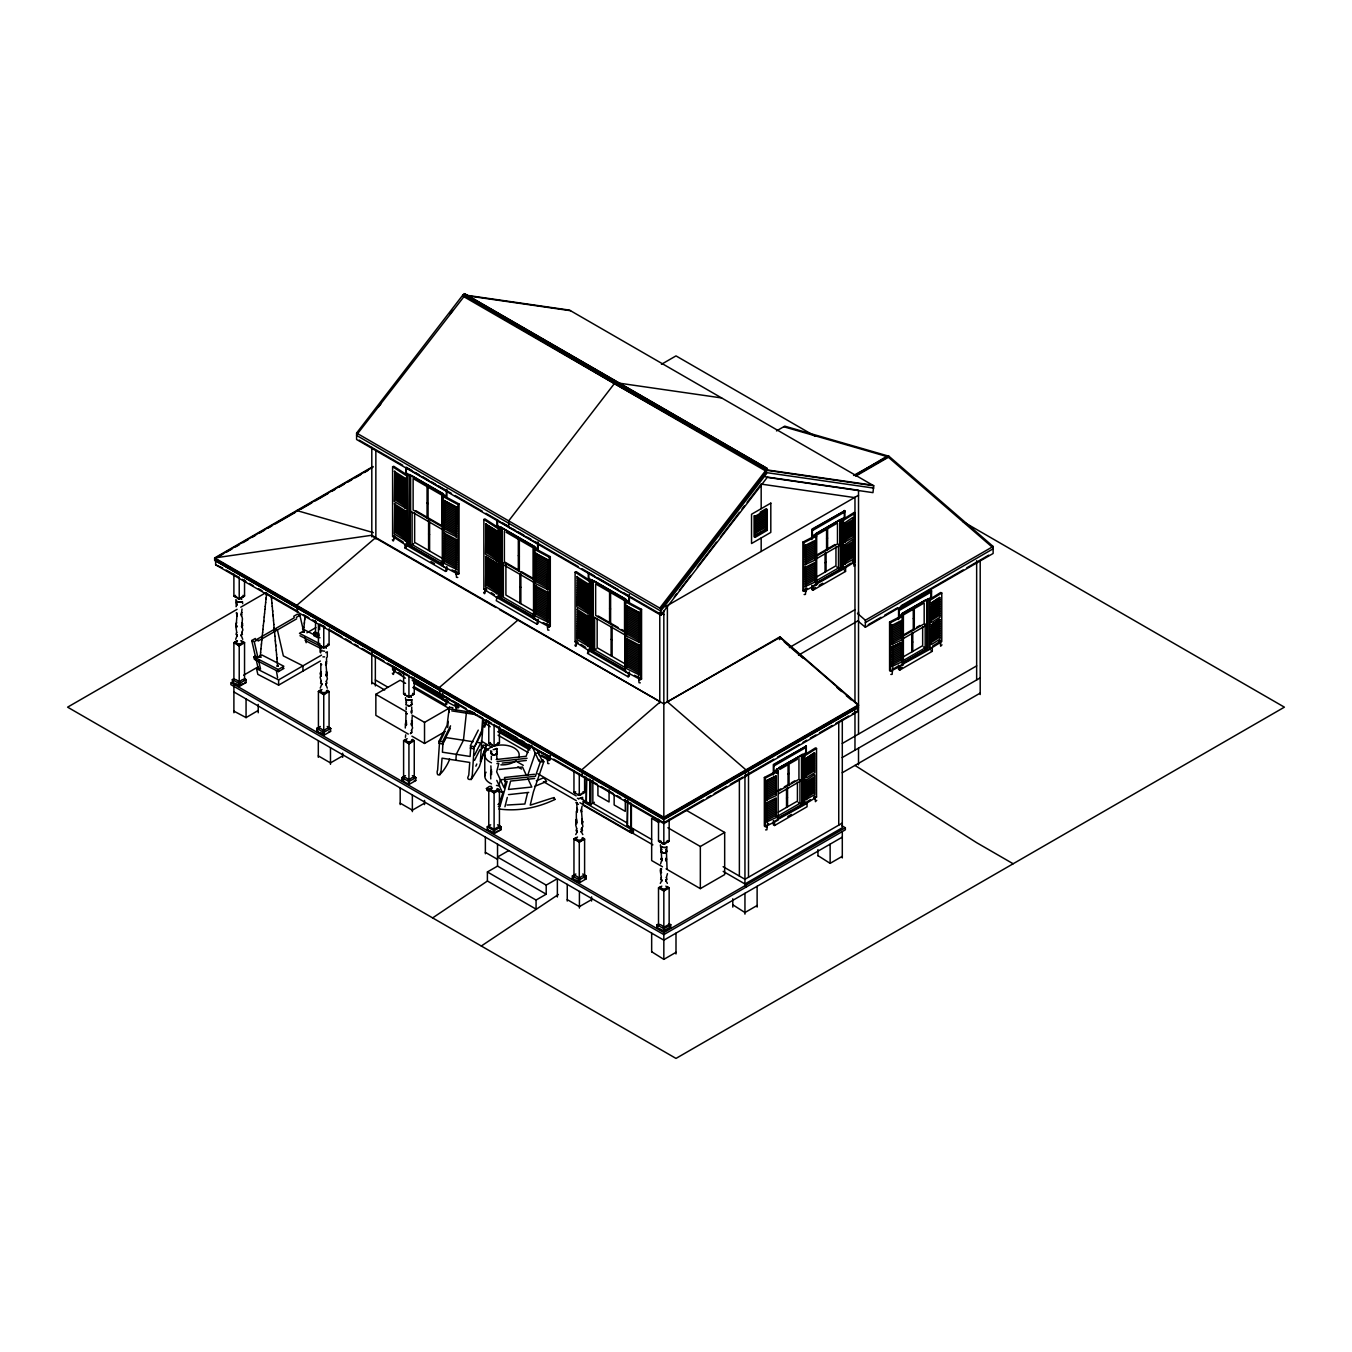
<?xml version="1.0" encoding="UTF-8"?>
<svg xmlns="http://www.w3.org/2000/svg" width="1352" height="1352" viewBox="0 0 1352 1352"><rect width="100%" height="100%" fill="white"/><g stroke="black" fill="none" stroke-linecap="round" stroke-linejoin="round"><path stroke-width="1.5" d="M239.22 686.512C237.09 682.473 242.549 677.825 246.064 679.633L246.064 682.557L239.22 686.512L232.375 682.557L232.375 679.633C235.89 677.825 241.349 682.473 239.22 686.512L239.22 645.833L237.563 644.431M327.184 726.48L330.598 728.458L323.753 732.412L316.909 728.458C320.424 726.632 325.9 731.28 323.753 735.336C321.641 731.28 327.083 726.632 330.598 728.458L330.598 731.381L323.753 735.336L316.909 731.381L316.909 728.458L320.339 726.48M412.36 775.659L415.774 777.637L408.929 781.574L402.085 777.637C405.6 775.811 411.076 780.459 408.929 784.515C406.817 780.459 412.259 775.811 415.774 777.637L415.774 780.56L408.929 784.515L402.085 780.56L402.085 777.637L405.515 775.659M492.466 791.596L494.105 792.999L494.105 833.677L500.95 829.722L500.95 826.799L499.429 826.207L494.105 829.283L494.105 833.677L487.261 829.722L487.261 826.799L490.692 824.821M663.832 927.421L663.832 931.663L656.987 927.726L656.987 924.785C659.235 923.264 664.339 925.968 663.832 928.739L656.987 924.785M474.434 712.757L452.667 709.394L452.802 707.704L449.337 707.164L447.089 725.297L439.062 741.2L439.011 743.346L442.476 743.887L442.983 742.89L442.408 752.202L470.124 756.478L470.682 747.166L470.192 748.163L473.656 748.704L481.718 730.655L482.715 718.335M235.721 626.077L236.786 632.668M439.518 742.349L437.609 770.353A4.8 1.014 -81.2 0 0 437.169 771.265C436.527 783.298 449.625 762.274 449.506 758.793M455.894 760.297L456.266 754.332L463.449 740.254L466.524 711.541M474.146 747.707L472.237 775.71A4.8 1.014 -81.2 0 0 471.797 776.623C472.254 781.05 465.713 780.036 468.333 776.099A4.8 1.014 -81.2 0 1 468.772 775.169L469.752 762.443L442.053 758.168L441.073 770.877A4.8 1.014 -81.2 0 0 440.634 771.806L439.924 774.882M660.351 871.229L661.398 877.82M320.813 663.832L320.813 673.144L320.813 672.231M405.989 713.011L405.769 724.756M660.604 863.86L662.041 859.111M447.715 727.494L448.205 721.393M449.016 711.236L449.337 707.164M483.475 718.622L480.332 761.717L486.179 745.51A7.081 1.504 -81.2 0 1 486.534 744.665L479.335 766.685L471.087 779.698M534.479 774.29L504.516 777.518L505.259 781.591L504.33 779.597M260.243 655.382L260.192 657.224M260.547 652.509L261.054 648.605M260.936 648.673L261.443 644.769M261.325 644.836L261.409 643.89M261.798 640.054L261.544 643.805M262.187 636.217L261.933 639.969M262.575 632.381L262.322 636.15M262.863 629.508L263.386 625.604M263.251 625.672L263.775 621.768M263.64 621.835L263.741 620.872M264.13 617.053L263.86 620.805M264.519 613.216L264.248 616.968M264.907 609.38L264.637 613.132M265.195 606.507L265.702 602.586M265.584 602.671L266.09 598.75M265.972 598.835L266.074 597.871M266.361 594.998L266.462 594.035M260.378 655.314L260.666 652.441M262.71 632.313L262.998 629.44M265.026 609.296L265.313 606.423M266.192 597.804L266.479 594.931M266.581 593.967L266.682 593.004M303.372 632.297L303.473 631.333M303.575 630.387L303.862 627.497M304.251 623.678L303.98 627.429M304.352 622.714L304.639 619.841M304.724 618.878L305.028 616.005M303.592 631.266L303.693 630.302M304.369 623.593L304.47 622.63M304.758 619.757L304.859 618.81M813.667 797.612C815.425 793.185 815.256 801.601 815.222 798.508M816.76 800.283L815.442 801.652L815.222 799.387M852.199 562.28C853.957 557.835 853.788 566.251 853.754 563.176M855.292 564.95L854.143 566.353L853.754 564.054M938.896 642.183C940.654 637.755 940.485 646.172 940.451 643.079M941.989 644.853L940.671 646.205L940.451 643.958M454.779 571.288C456.824 569.124 456.435 577.152 456.283 573.924M457.77 577.456L456.503 577.321L456.283 574.803M454.779 704.764C456.824 702.601 456.435 710.628 456.283 707.417M546.039 623.965C548.084 621.819 547.695 629.829 547.543 626.618M549.03 630.15L547.763 629.998L547.543 627.497M546.039 757.441C548.084 755.295 547.695 763.305 547.543 760.094M549.03 763.626L547.763 763.491L547.543 760.973M637.299 676.659C639.344 674.496 638.955 682.523 638.803 679.312M640.29 682.845L639.023 682.692L638.803 680.191M405.701 734.829L405.414 737.313M575.749 834.573L577.27 831.683M660.3 883.38L661.821 880.507M320.525 650.413L320.289 652.458M405.701 699.575L406.36 702.753M660.587 846.741L661.246 850.712L661.939 849.225M527.5 793.066L524.88 804.001L507.084 805.032M499.006 785.191L500.375 779.8L504.499 779.377M505.783 781.067L504.093 787.81L496.657 771.806L498.787 763.39L496.911 763.593M507.135 781.388L500.003 806.367A4.8 3.786 -24.9 0 0 498.347 806.586M504.938 806.789L507.304 797.427M482.41 748.653L483.492 745.07L486.957 745.594M527.753 775.254L535.257 753.25L538.654 753.182M529.832 745.543L526.131 756.292L496.167 759.52M539.414 759.942L540.344 761.953L535.409 776.285L505.445 779.512M537.167 749.988L542.372 761.176L542.879 759.706L543.808 761.7L533.415 791.866L530.221 805.167L552.005 798.153A7.081 5.577 -24.9 0 1 553.374 797.883L554.912 799.471C537.657 807.837 517.917 811.639 498.854 808.969M233.659 679.059L232.375 682.557L233.896 682.557M317.416 637.569L314.002 635.592L315.286 632.077L319.072 634.122M318.193 727.866L316.909 728.458L318.43 727.866L316.909 731.381L318.43 731.381M577.642 840.775L579.281 842.161L579.281 882.856C582.34 878.377 572.065 871.364 572.437 878.901L579.281 882.856L586.126 878.901L586.126 875.978L582.712 874M658.272 924.21L656.987 927.726L663.832 930.784L669.155 927.726M475.87 766.162L476.8 764.015M474.501 760.415L479.943 749.583M440.448 740.575L444.132 733.274M450.554 725.838L442.526 741.741L439.062 741.2M443.912 741.116L450.368 728.339M478.27 730.114L470.226 746.017L473.69 746.558M475.076 745.932L481.532 733.156M442.56 744.58L446.126 737.567L473.065 741.741M474.501 755.193L480.754 742.924L476.901 742.332M488.968 790.768L487.345 790.565L486.433 788.554L489.069 786.594A4.8 3.786 -24.9 0 1 490.725 786.374L491.537 786.458M487.345 790.565L489.982 788.605A4.8 3.786 -24.9 0 1 491.655 788.368M242.447 623.796L242.16 623.424M236.634 600.423L235.738 602.569L236.634 605.561L237.327 604.074M446.836 566.572L446.836 570.747L445.636 571.44L405.008 547.999L405.008 544.619L409.825 545.87L443.287 565.187M446.329 567.536L445.568 571.406M497.029 596.807L496.268 600.677L536.896 624.134L538.096 623.441L538.096 619.267M413.29 681.425L443.287 698.663L446.329 701.012L445.568 704.882M536.828 624.1L537.589 620.213L534.04 618.168L534.547 546.462L534.513 617.898L533.55 618.506L549.318 626.939L550.298 626.331L550.298 556.669L534.513 548.236L533.55 548.827L533.55 618.506M624.81 671.183L624.81 601.522L625.773 600.913L641.558 609.363L641.558 679.025L640.578 679.633L624.81 671.183L625.773 670.575L588.289 649.484L587.528 653.371L628.156 676.828L629.356 676.135L629.356 671.961M628.849 672.907L628.088 676.794M496.691 752.726L497.35 748.755M767.04 468.316L765.452 469.228L765.452 470.834L463.28 296.375L463.28 294.77L464.868 293.857L767.04 468.316L767.04 469.921M356.59 433.062L463.06 294.753L569.53 310.132L873.73 485.757L872.969 492.635L767.26 477.374L660.79 615.126L356.59 439.501L356.59 433.062L660.79 608.687L660.79 615.126M357.604 433.654L464.868 295.463L464.868 293.857M378.391 407.07L380.96 403.741M450.233 313.765L452.802 310.436M698.545 431.373L614.366 383.596L508.69 520.875L508.69 527.314L514.875 530.018M659.776 608.113L766.246 469.803L872.716 485.165M660.79 608.687L767.26 470.378L873.73 485.757M674.276 596.992L676.828 593.663M679.397 590.351L690.889 575.411M697.277 567.113L716.442 542.203M720.278 537.234L739.46 512.323M742.011 509.011L744.563 505.682M747.115 502.369L761.176 484.1L854.464 497.57M805.657 591.027C805.809 594.12 805.065 586.227 807.178 588.39M767.125 826.376C767.277 829.452 766.533 821.56 768.646 823.74M892.354 670.947C892.506 674.023 891.762 666.13 893.875 668.31M237.208 635.356L235.687 639.327M321.759 684.163L320.238 688.134M661.043 859.01L662.041 860.058L660.993 859.111M236.853 604.057L236.042 606.71M241.991 612.574L241.248 613.318M242.16 625.553L241.366 626.348L242.65 625.266M241.214 635.17L242.397 634.375L241.839 632.432M326.542 661.382L325.798 662.125M321.252 671.657L320.323 672.569L321.252 676.253M320.323 673.837L321.252 672.924M321.438 673.752L320.12 677.352L321.337 681.476M327.201 674.073L325.916 675.155L326.711 673.465M325.764 683.977L326.947 683.199L326.39 681.256M406.58 702.06L405.769 704.713L409.622 705.913L412.36 704.358L411.295 702.06M410.822 705.524L411.515 704.02M411.718 710.56L410.974 711.304M411.769 711.946L411.008 712.707M406.428 720.836L405.989 722.323L405.989 721.41M405.499 723.016L406.428 722.086M406.614 722.931L405.448 724.064L405.296 728.018M412.377 723.252L411.092 724.334L411.887 722.644M491.739 751.222L490.692 753.52L493.26 755.227L497.282 753.875L496.471 751.222M496.691 748.383L494.798 749.464M491.587 769.998L490.675 770.927L491.587 774.611M490.675 772.178L491.587 771.265M491.79 772.093L490.624 773.243L490.776 778.938M581.867 797.562L579.974 798.643M582.661 797.325L578.386 798.762M577.49 810.287L576.341 811.369L576.341 820.664L576.341 819.751M576.763 819.177L575.851 820.106L576.763 823.774M575.851 821.357L576.763 820.444M576.966 821.272L575.648 824.872L576.848 828.996M582.712 821.593L581.799 822.523M581.292 831.497L582.475 830.72L581.918 827.965L581.208 829.486L582.915 826.376L581.833 821.475M661.466 849.208L660.655 851.861L664.677 853.213M665.725 852.673L666.418 851.185L667.06 868.964M666.671 859.111L665.911 859.872M660.401 870.181L661.669 869.015L660.891 869.792M665.843 880.321L667.009 879.527L666.468 877.583M241.636 632.668L242.853 630.032L241.771 625.148M326.187 681.476L327.404 678.856L326.305 673.955M411.363 730.655L412.58 728.018L411.481 723.134M666.266 877.82L667.465 873.679M242.887 597.314L244.543 595.928L244.543 580.076M233.896 680.478L233.896 642.758L235.535 641.372M237.445 640.713L233.896 642.758L239.22 645.833L240.859 644.431M327.438 646.121L329.077 644.735L329.077 628.883M318.43 729.286L318.43 691.565L320.086 690.179M323.753 735.336L323.753 694.641L325.41 693.255M412.613 695.3L414.253 693.914L414.253 678.062M403.606 778.465L403.606 740.744L405.262 739.358M408.929 784.515L408.929 743.82L410.585 742.434M497.789 744.479L499.429 743.076L499.429 727.224M488.782 827.627L488.782 789.923L490.438 788.52M492.331 787.861L488.782 789.923L494.105 792.999L495.762 791.596M582.965 793.641L584.605 792.255L584.605 776.403M573.958 876.806L573.958 839.102L575.614 837.699M577.507 837.04L573.958 839.102L579.281 842.161L580.938 840.775M667.499 842.465L669.155 841.079L669.155 819.278M660.148 886.523L658.508 887.909L658.508 925.63M663.832 927.286L669.392 924.21L670.677 924.785L670.677 927.726L663.832 931.663L663.832 890.985L665.471 889.599M241.721 627.446L242.447 618.709L241.366 614.231M326.271 676.253L327.201 672.569L326.271 671.657M411.447 725.433L412.377 721.748L411.447 720.836M581.799 823.774L582.712 822.861L581.799 819.177M237.056 614.231L236.262 624.337L236.262 623.424M581.326 809.645L582.07 806.198M665.86 858.469L666.266 857.996M432.64 917.907L487.396 881.031L487.396 871.956L497.536 866.108L546.208 894.196L546.208 885.121L497.536 857.033L508.69 850.594M481.312 946.011L558.376 894.5M766.28 511.09L755.177 517.495M766.28 512.847L755.177 519.252M766.28 514.605L755.177 521.01M766.28 516.363L755.177 522.768M766.28 518.12L755.177 524.525M766.28 519.861L755.177 526.283M766.28 521.618L755.177 528.04M766.28 523.376L755.177 529.798M766.28 525.134L755.177 531.556M766.28 526.891L755.177 533.296M761.041 532.046L766.28 528.649M442.29 496.15L443.253 495.542L459.038 503.975L459.038 573.654L458.058 574.262L442.29 565.812L442.29 496.15L458.058 504.583L459.038 503.975M456.706 536.964L444.132 530.795L444.605 500.341M456.215 537.268L456.706 506.814M456.706 569.445L444.132 563.294L444.605 532.84M456.706 539.296L456.215 569.75M442.29 565.812L443.253 565.204M547.966 589.658L535.392 583.489L535.865 553.036M549.318 626.939L549.318 557.278L550.298 556.669M547.476 589.962L547.966 559.508M547.966 622.14L535.392 615.971L535.865 585.517M547.966 591.99L547.476 622.444M444.605 696.466L456.215 703.243M459.038 707.13L458.058 707.738L442.29 699.288L443.253 698.68M639.226 642.335L626.652 636.167L627.125 605.713M640.578 679.633L640.578 609.972L641.558 609.363M638.736 642.639L639.226 612.186M639.226 674.834L626.652 668.665L627.125 638.212M639.226 644.684L638.736 675.138M842.33 519.827L854.025 512.543L855.072 513.118L855.072 561.705L843.378 568.989L842.33 568.432L842.33 519.827L843.378 520.402L855.072 513.118M844.628 522.971L852.842 517.41M844.628 524.728L852.909 519.557M844.628 526.486L852.909 521.314M844.628 528.243L852.909 523.072M844.628 529.984L852.909 524.83M844.628 531.742L852.909 526.587M844.628 533.499L852.909 528.345M844.628 535.257L852.909 530.102M844.628 537.014L852.909 531.86M844.628 538.772L852.909 533.617M844.628 540.53L852.909 535.375M844.561 542.186L853.365 537.302L853.365 517.681M844.628 544.907L852.842 539.363M844.628 546.664L852.909 541.51M844.628 548.422L852.909 543.267M844.628 550.179L852.909 545.025M844.628 551.937L852.909 546.783M844.628 553.695L852.909 548.523M844.628 555.452L852.909 550.281M844.628 557.21L852.909 552.038M844.628 558.967L852.909 553.796M844.628 560.725L852.909 555.554M844.628 562.483L852.909 557.311M844.561 564.139L853.365 559.255L853.365 539.634M842.33 568.432L850.678 563.226M547.966 755.616L538.84 751.306M538.806 754.788L549.318 760.415L550.298 755.633M929.027 599.747L940.722 592.463L941.769 593.021L941.769 641.608L930.075 648.892L929.027 648.335L929.027 599.747L930.075 600.305L941.769 593.021M931.325 602.874L937.95 598.75M931.258 622.089L931.782 602.755L939.539 597.314M931.325 604.631L939.606 599.477M931.325 606.389L939.606 601.234M931.325 608.147L939.606 602.992M931.325 609.904L939.606 604.75M931.325 611.662L939.606 606.507M931.325 613.419L939.606 608.248M931.325 615.177L939.606 610.005M931.325 616.934L939.606 611.763M931.325 618.692L939.606 613.521M931.325 620.45L939.606 615.278M931.782 622.376L940.062 617.205L940.062 597.601M931.325 624.827L939.606 619.655M931.258 644.042L931.782 624.708L939.539 619.267M931.325 626.584L939.606 621.413M931.325 628.342L939.606 623.171M931.325 630.1L939.606 624.928M931.325 631.857L939.606 626.686M931.325 633.598L939.606 628.443M931.325 635.356L939.606 630.201M931.325 637.113L939.606 631.959M931.325 638.871L939.606 633.716M931.325 640.628L939.606 635.474M931.325 642.386L939.606 637.231M931.782 644.329L940.062 639.158L940.062 619.554M932.356 646.256L940.722 641.051M803.798 755.177L815.493 747.893L816.54 748.45L816.54 797.038L804.846 804.339L803.798 803.764L803.798 755.177L804.846 755.734L816.54 748.45M806.096 758.303L814.377 753.148M806.029 777.518L806.553 758.185L814.31 752.743M806.096 760.061L814.377 754.906M806.096 761.818L814.377 756.664M806.096 763.576L814.377 758.421M806.096 765.333L814.377 760.179M806.096 767.091L814.377 761.937M806.096 768.849L814.377 763.694M806.096 770.606L814.377 765.435M806.096 772.364L814.377 767.192M806.096 774.121L814.377 768.95M806.096 775.879L814.377 770.708M806.553 777.806L814.833 772.634L814.833 753.03M806.096 780.256L814.31 774.696M806.096 782.014L814.377 776.842M806.096 783.771L814.377 778.6M806.096 785.529L814.377 780.357M806.096 787.287L814.377 782.115M806.096 789.044L814.377 783.873M806.096 790.785L814.377 785.63M806.096 792.542L814.377 787.388M806.096 794.3L814.377 789.145M806.096 796.058L814.377 790.903M806.096 797.815L814.377 792.661M806.029 799.471L814.833 794.587L814.833 774.983M803.798 803.764L810.473 799.607M241.281 614.721L241.653 614.247M325.832 663.545L326.204 663.055M236.701 622.833L235.772 623.762L236.701 627.446M233.896 711.135L246.064 717.591L258.232 710.442M372.966 466.541L214.647 557.937L214.647 560.286L663.832 819.616L858.503 707.214L794.249 743.752M372.966 467.133L214.647 558.528L663.832 817.859L858.503 705.457M219.261 556.314L222.894 554.219M226.528 552.123L231.969 548.98M235.586 546.884L239.22 544.788M242.853 542.693L248.295 539.549M251.911 537.454L255.545 535.358M259.178 533.263L264.62 530.119M268.237 528.024L271.87 525.928M275.504 523.849L295.446 512.323M300.904 509.18L311.788 502.893M315.405 500.815L328.113 493.48M331.73 491.384L335.364 489.289M338.997 487.193L344.439 484.05M348.055 481.954L351.689 479.859M355.322 477.763L360.764 474.62M364.381 472.524L368.014 470.428M237.563 598.48L239.22 598.987L244.543 595.928L242.887 595.404M237.09 609.313L67.6 707.164L676 1058.413L1284.4 707.164L962.844 521.517M240.74 607.2L266.243 592.463M661.432 364.313L676 355.897L814.85 436.071M443.219 493.801L442.712 564.342L410.264 545.616L410.264 475.363L410.332 545.583L413.881 543.521M393.888 538.383L395.156 537.64M297.271 607.403L296.764 605.358L375.349 537.91M405.076 548.033L406.276 547.34L406.276 543.166M239.22 645.833L244.543 642.758L242.887 641.372M255.325 656.024L253.804 656.903L278.292 669.493L283.869 666.266L261.933 655.01L257.877 657.342L255.325 656.024L251.742 640.527L255.291 638.465L255.663 640.087L294.195 617.83L293.823 616.225L297.372 614.18L299.89 615.346L303.507 630.995L299.451 633.344L319.562 643.67M251.742 640.527L254.26 641.693L257.81 639.648M296.341 617.391L299.89 615.346M258.147 641.051L296.68 618.81M306.904 632.804L315.912 627.598M243.647 675.189L258.114 666.84M534.04 618.168L534.479 546.495L501.017 527.179L501.085 598.564M320.339 661.043L278.613 685.126L257.826 674.344L256.525 668.682L258.046 667.803L260.53 669.071L258.418 659.742M246.064 679.633L244.543 679.059L246.064 679.633L239.22 683.588L232.375 679.633L233.896 679.059M242.768 683.588L239.22 685.633L235.67 683.588M253.804 656.903L254.362 659.303L278.428 671.606L284.005 668.395L282.636 667.685M322.114 647.304L323.753 647.811L329.077 644.735L327.438 644.228M256.525 668.682L278.613 679.887L321.539 655.112M325.764 652.661L327.285 651.782L327.285 657.021M534.293 546.597L501.845 527.871L501.845 563.868L503.367 562.99M485.148 591.061L486.416 590.334M327.438 690.179L329.077 691.565L323.753 694.641L318.43 691.565L321.979 689.52M776.487 430.916L784.751 426.15L888.94 456.232L993.128 546.462L993.128 553.475L865.364 627.243L858.52 621.531M501.592 598.26L501.592 528.007L501.524 598.311L534.04 617.002M371.935 682.49L384.695 690.01M393.888 671.86L395.156 671.133M408.304 734.085L375.856 715.36L375.856 694.286L400.192 680.225L405.6 683.351M407.29 696.466L408.929 696.99L414.253 693.914L412.613 693.407M760.162 512.205L766.246 508.69L766.246 529.764L755.599 535.916M755.092 516.312L767.26 509.281L767.26 530.356L755.092 537.386L754.078 536.795L754.078 515.72L755.092 516.312L755.092 537.386M342.647 755.886L330.48 762.917L318.311 755.886M411.904 715.09L424.528 722.374L448.864 708.33L448.864 712.538M853.585 475.465L888.433 456.232L888.433 457.246L855.9 476.039M854.886 475.448L887.926 455.641M855.326 475.634L888.94 456.232M412.613 739.358L414.253 740.744L408.929 743.82L403.606 740.744L407.155 738.699M576.408 643.755L577.676 643.028M411.904 736.164L424.528 743.448L445.383 731.415M665.184 606.845L858.52 495.238M587.596 653.405L588.796 652.712M592.852 650.954L592.852 580.701L592.784 650.988L596.401 648.909M811.876 539.583L811.876 529.19L844.831 510.752L844.831 517.191L812.383 535.916L812.383 529.477L844.831 510.752M812.383 530.643L844.831 511.918M485.148 724.554L486.416 723.81M815.678 533.719L840.014 519.675L840.014 545.143L815.678 559.187M826.579 538.704L827.593 538.113M501.524 731.787L530.44 748.4M815.898 555.554L835.012 544.518M816.692 555.976L837.48 543.96L837.48 523.038L816.692 535.037L816.676 584.706L803.848 591.331L802.885 590.723L802.885 542.118L815.712 535.51L816.676 536.119L803.848 542.743L802.885 542.118M492.466 745.645L494.105 746.152L499.429 743.076L497.789 742.569M825.058 562.702L826.072 562.111M424.528 803.156L412.36 810.186L400.192 803.156M815.172 577.777L835.958 565.778L835.958 546.935M815.898 581.022L838.493 567.975L838.493 546.428M840.336 519.861L840.336 569.023L816 583.084M815.425 583.929L840.843 569.327L845.591 568.043L845.591 571.406L813.076 590.182L811.876 589.489L811.876 585.332M812.383 586.261L845.524 567.941M811.876 589.489L815.476 587.41M819.092 585.315L822.692 583.236M494.105 792.999L499.429 789.923L497.789 788.52M779.935 636.843L663.832 703.868L371.8 535.257L214.647 557.937L663.832 817.267L858.503 704.882L779.935 636.843L779.935 639.327M789.399 647.54L854.971 609.684M582.205 771.924L581.715 769.863L660.283 701.823L499.547 609.617M858.52 614.298L858.52 611.881M497.536 824.821L500.95 826.799L494.105 830.753L487.261 826.799L488.782 826.207L494.105 829.418M798.508 655.162L858.52 620.517M865.364 627.243L865.364 620.23L993.128 546.462M865.364 622.562L993.128 548.794M868.254 624.692L881.031 617.323M884.681 615.211L897.458 607.842M901.108 605.73L963.165 569.902M966.815 567.789L988.718 555.148M898.573 619.486L898.573 609.093L931.528 590.655L931.528 597.094L899.08 615.836L899.08 609.397L931.528 590.655M577.642 794.824L579.281 795.331L584.605 792.255L582.965 791.748M899.08 610.563L931.528 591.821M902.122 613.487L925.664 599.899M583.219 801.702L631.891 829.807L633.412 828.928L633.412 832.443L631.891 833.322L583.219 805.217L583.219 801.702L584.74 800.823L584.74 801.702M586.261 777.282L586.261 802.294L586.768 778.82M586.261 802.294L590.317 804.051L590.317 780.898L590.249 804.085M590.756 804.372L594.373 802.294M913.276 618.608L914.29 618.033M902.595 635.457L913.022 629.44M916.504 627.429L919.968 625.435M903.389 635.879L924.177 623.88L924.177 602.958L903.389 614.957L903.373 664.626L890.546 671.251L889.582 670.626L889.582 622.038L902.409 615.413L903.373 616.039L890.546 622.647L889.582 622.038M902.376 639.107L926.712 625.047L926.712 599.578L902.19 613.521L902.697 662.987L927.033 648.943L927.033 599.764M911.755 642.606L912.769 642.031M579.281 842.161L584.605 839.102L582.965 837.699M901.868 657.68L922.656 645.681L922.656 626.855M902.595 660.925L925.191 647.878L925.191 624.37M902.629 662.953L926.965 648.909L923.416 646.864M902.122 663.832L927.54 649.23M899.08 666.181L932.288 647.963L932.288 651.326L899.773 670.085L898.573 669.392L898.573 665.235M627.328 825.413L651.613 839.44M627.328 800.299L627.328 826.004L627.835 800.452M898.573 669.392L902.173 667.313M627.328 826.004L631.384 827.762L631.384 804.575M546.208 885.121L557.362 878.682L557.362 896.984M694.674 801.246L663.832 819.042L632.99 801.246M698.291 799.15L790.633 745.831M703.361 799.877L663.832 822.709L624.303 799.877M706.961 797.798L710.56 795.736M714.143 793.658L726.734 786.391M730.317 784.312L742.907 777.062M773.885 759.165L744.698 776.014L745.459 776.454L745.459 771.637M777.535 757.052L799.438 744.411M803.071 742.316L806.721 740.203M810.372 738.091L815.847 734.947M819.498 732.835L832.274 725.466M835.925 723.354L848.684 715.985M852.335 713.873L855.985 711.76M573.958 878.901L572.437 878.901L572.437 875.978L575.867 874M857.506 706.961L857.506 711.76L663.832 823.588L215.644 564.815L215.644 558.393M487.396 871.956L536.068 900.06L546.208 894.196M773.344 774.933L773.344 764.522L806.299 746.084L806.299 752.523L773.851 771.265L773.851 764.826L806.299 746.084M773.851 765.992L806.299 747.25M579.281 879.932L586.126 875.978C583.878 874.457 578.774 877.161 579.281 879.932L572.437 875.978L573.958 875.386M778.701 767.868L802.75 754.568L802.75 804.93L778.701 818.213M778.887 768.054L801.482 755.007L801.482 780.476L778.887 793.523M779.817 769.423L788.047 764.674L788.047 785.596M797.308 759.334L789.061 764.083L789.061 785.022M662.176 843.631L663.832 844.155L669.155 841.079L667.499 840.555M788.047 774.037L789.061 773.462M842.279 743.465L976.651 665.877M777.366 790.886L780.848 788.892M784.312 786.881L787.793 784.87M791.275 782.859L794.739 780.865M778.16 791.309L798.947 779.31L798.947 758.387M591.585 899.621L579.417 906.634L567.248 899.621M842.144 757.593L980.2 677.893M667.888 827.762L700.336 846.487L724.672 832.443L724.672 874.592L700.336 888.636L666.08 868.863M786.526 798.052L787.54 797.46M842.228 772.769L980.2 693.103M778.279 812.163L797.427 801.111L797.427 782.284M777.366 816.355L799.962 803.308L799.962 779.8M777.4 818.382L801.804 804.372L801.804 755.193M773.851 821.61L807.059 803.392L807.059 806.755L774.544 825.531L773.344 824.821L773.344 820.664M787.76 816.507L791.376 814.428M660.148 888.416L658.508 887.909L663.832 890.985L669.155 887.909L667.499 886.523M842.296 823.081L744.952 879.273L723.134 866.683M663.832 928.739L670.677 924.785L669.155 924.21L670.677 924.785M663.832 932.542L845.338 827.762L845.338 829.807L663.832 934.604L230.854 684.619L230.854 682.574L663.832 932.542L663.832 958.889M842.296 837.125L663.832 940.164L233.896 691.937M676 952.332L663.832 959.362L651.664 951.757M757.12 905.502L744.952 912.532L732.784 904.792M842.296 856.323L830.128 863.353L817.96 855.63M456.283 574.363L457.567 573.654M547.543 627.058L548.827 626.348M456.283 707.856L457.567 707.13M638.803 679.752L640.087 679.025M547.543 760.534L548.827 759.824M392.604 466.795L393.669 466.237L408 475.498L408 545.16L406.935 545.718L392.604 536.457L392.604 466.795L406.935 476.039L406.935 545.718M405.803 508.352L394.277 501.524L394.801 471.104M406.935 476.039L408 475.498M405.803 478.202L405.262 508.622M405.803 540.851L394.277 534.023L394.801 503.603M405.803 510.701L405.262 541.121M392.604 536.457L393.669 535.899M483.864 519.472L484.929 518.931L499.26 528.176L499.26 597.854L498.195 598.395L483.864 589.151L483.864 519.472L498.195 528.733L498.195 598.395M497.063 561.046L485.537 554.219L486.061 523.799M498.195 528.733L499.26 528.176M485.537 524.069L497.063 530.897M497.063 593.528L485.537 586.717L486.061 556.28M485.537 556.568L497.063 563.378M483.864 589.151L484.929 588.593M575.124 572.166L576.189 571.609L590.52 580.87L590.52 650.532L589.455 651.089L575.124 641.828L575.124 572.166L589.455 581.428L589.455 651.089M394.801 667.229L405.262 674.597M588.323 613.723L576.797 606.913L577.321 576.476M589.455 581.428L590.52 580.87M588.323 583.574L587.782 614.011M588.323 646.222L576.797 639.395L577.321 608.975M588.323 616.073L587.782 646.493M755.177 535.054L761.058 532.029M575.124 641.828L576.189 641.287M805.302 545.38L814.8 540.597L814.8 560.218L805.234 564.595M805.302 547.137L814.394 542.456M805.302 548.895L814.394 544.214M805.302 550.653L814.394 545.971M805.302 552.41L814.394 547.712M805.302 554.168L814.394 549.47M486.061 719.923L490.252 723.236M805.302 555.925L814.394 551.227M484.929 722.069L483.864 722.627L490.235 726.734M805.302 557.683L814.394 552.985M805.302 559.441L814.394 554.742M805.302 561.198L814.394 556.5M805.302 562.956L814.394 558.258M805.302 567.333L814.8 562.55L814.8 582.171L805.234 586.548M805.302 569.091L814.394 564.392M805.302 570.848L814.394 566.15M805.302 572.606L814.394 567.908M498.195 731.888L499.26 731.331L499.26 727.139M805.302 574.363L814.394 569.665M805.302 576.104L814.394 571.423M805.302 577.862L814.394 573.18M805.302 579.619L814.394 574.938M805.302 581.377L814.394 576.696M805.302 583.135L814.394 578.453M805.302 584.892L814.394 580.211M802.885 590.723L806.553 588.83M891.999 625.3L901.497 620.517L901.497 640.121L891.931 644.498M891.999 627.058L901.091 622.359M891.999 628.815L901.091 624.117M891.999 630.573L901.091 625.875M891.999 632.33L901.091 627.632M891.999 634.071L901.091 629.39M891.999 635.829L901.091 631.147M891.999 637.586L901.091 632.905M891.999 639.344L901.091 634.663M891.999 641.101L901.091 636.42M891.999 642.859L901.091 638.178M891.999 647.236L901.091 642.555M891.931 646.847L901.497 642.47L901.497 662.074L891.931 666.452M891.999 648.994L901.091 644.312M891.999 650.751L901.091 646.07M891.999 652.509L901.091 647.828M891.999 654.267L901.091 649.585M891.999 656.024L901.091 651.326M891.999 657.782L901.091 653.084M891.999 659.539L901.091 654.841M891.999 661.297L901.091 656.599M891.999 663.055L901.091 658.356M891.999 664.812L901.091 660.114M895.092 667.787L898.759 665.894M764.353 777.468L777.18 770.843L778.144 771.468L765.317 778.093L764.353 777.468L764.353 826.055L765.317 826.68L778.144 820.056L778.16 770.387M766.77 780.729L775.862 776.031M766.702 780.324L776.268 775.947L776.268 795.551L766.702 799.945M766.77 782.487L775.862 777.789M766.77 784.245L775.862 779.546M766.77 786.002L775.862 781.304M766.77 787.76L775.862 783.062M766.77 789.517L775.862 784.819M766.77 791.275L775.862 786.577M766.77 793.016L775.862 788.334M766.77 794.773L775.862 790.092M766.77 796.531L775.862 791.85M766.77 798.288L775.862 793.607M766.77 802.665L776.268 797.9L776.268 817.504L766.702 821.898M766.77 804.423L775.862 799.742M766.77 806.181L775.862 801.499M766.77 807.938L775.862 803.257M766.77 809.696L775.862 805.015M766.77 811.453L775.862 806.772M766.77 813.211L775.862 808.513M766.77 814.969L775.862 810.27M766.77 816.726L775.862 812.028M766.77 818.484L775.862 813.786M766.77 820.241L775.862 815.543M314.002 635.592L314.002 632.668L315.286 632.077M572.437 875.978L573.721 875.386M241.248 615.904L241.991 608.991M581.326 812.248L581.715 809.172M665.877 861.055L665.623 859.111M536.322 780.763L542.727 778.16A7.081 5.577 -24.9 0 1 544.096 777.89L546.563 781.473L534.632 786.391M402.085 777.637L403.606 777.045M239.912 602.316L241.095 601.91M241.687 601.893L236.735 601.893L235.84 599.629M410.822 699.897L406.462 699.88M411.414 699.88L408.034 700.404M496.573 749.059L493.21 749.583M494.798 755.092L496.691 753.199L496.894 758.861M664.525 847.467L666.299 847.045M664.525 853.078L667.246 851.523L666.198 849.208M235.535 595.404L233.896 595.928L233.896 574.127M235.535 597.314L233.896 595.928L239.22 598.987L240.859 598.48M242.887 643.265L244.543 642.758L244.543 680.478M320.086 644.228L318.43 644.735L318.447 624.928M320.086 646.121L318.43 644.735L323.753 647.811L325.41 647.304M327.438 692.089L329.077 691.565L329.077 729.286M405.262 693.407L403.606 693.914L403.623 672.113M405.262 695.3L403.606 693.914L408.929 696.99L410.585 696.466M412.613 741.251L414.253 740.744L414.253 778.465M490.438 742.569L488.782 743.076L488.782 721.292M490.438 744.479L488.782 743.076L494.105 746.152L495.762 745.645M497.789 790.43L499.429 789.923L499.429 827.627M575.614 791.748L573.958 792.255L573.958 770.471M575.614 793.641L573.958 792.255L579.281 795.331L580.938 794.824M582.965 839.609L584.605 839.102L584.605 876.806M660.148 840.555L658.508 841.079L658.508 819.278M660.148 842.465L658.508 841.079L663.832 844.155L665.471 843.631M667.499 888.416L669.155 887.909L669.155 925.63M508.47 794.655L528.733 792.39M497.097 761.531L527.06 758.286M502.234 763.086L526.317 760.483M534.665 778.482L510.583 781.084L508.47 789.45L531.792 787.033L527.922 778.701M499.192 769.457L522.514 767.04L526.384 775.372M393.888 538.823C393.939 535.747 394.024 544.079 392.367 539.702M485.148 591.5C485.199 588.424 485.351 596.84 483.627 592.379M576.408 644.194C576.459 641.135 576.543 649.467 574.887 645.073M393.888 672.299C393.939 669.223 394.024 677.555 392.367 673.178M485.148 724.993C485.199 721.9 485.351 730.317 483.627 725.872M540.344 761.953L543.808 761.7M214.647 560.286L439.231 689.942L439.231 687.61L517.816 620.162M215.644 564.815L222.556 567.924M324.666 651.225L321.286 650.718M322.908 656.869L324.615 656.869M244.543 682.557L246.064 682.557M408.084 706.048L409.791 706.048M329.077 731.381L330.598 731.381M414.253 780.56L415.774 780.56M487.261 829.722L494.105 832.798L500.95 829.722L499.429 826.207L500.95 826.799M664.728 847.569L661.365 847.045M584.605 878.901L586.126 878.901L584.605 875.386L586.126 875.978M498.297 791.748L503.164 791.85M486.433 788.554L488.038 788.757M466.947 295.75L570.544 310.707M618.033 382.988L721.63 397.944M873.73 488.089L767.26 472.727L660.79 611.036L356.59 435.412M765.317 476.8L858.52 490.252L858.52 734.085M448.425 708.87L451.889 709.411M451.771 710.898L477.493 714.87M783.737 426.742L887.926 456.824L992.114 547.053M296.781 510.532L373.338 532.637M233.896 642.758L235.535 643.265M318.43 691.565L320.086 692.089M403.606 740.744L405.262 741.251M488.782 789.923L490.438 790.43M573.958 839.102L575.614 839.609M237.327 601.91L238.527 602.316M493.412 755.092L491.52 753.199M577.388 798.255L578.588 798.643M578.436 804.389L575.867 802.699M663.139 847.467L661.246 846.369M663.139 853.078L661.246 851.185L661.787 861.055M274.929 628.95L277.413 629.931L283.345 655.889L302.949 665.843L302.949 671.082M237.175 615.904L236.38 613.081M321.725 664.728L320.982 663.967M577.236 812.248L576.848 810.592M321.252 675.003L320.323 674.073M406.783 724.334L405.499 723.252M491.587 773.344L490.675 772.431M576.763 822.523L575.851 821.593M661.314 871.33L660.401 870.418M305.197 640.578L321.759 648.977M302.476 628.815L319.968 637.789M299.992 635.727L321.522 646.729M844.561 522.565L845.085 542.456M844.561 544.518L845.085 564.409M855.072 561.705L854.025 561.131L854.025 512.543M444.555 500.713L456.655 507.186M444.132 500.646L456.215 507.118M533.55 548.827L549.318 557.278M444.555 502.471L456.655 508.943M444.555 504.228L456.655 510.684M535.814 553.39L547.915 559.863M535.392 553.34L547.476 559.812M624.81 601.522L640.578 609.972M444.555 505.969L456.655 512.442M535.814 555.148L547.915 561.621M444.555 507.727L456.655 514.199M535.814 556.906L547.915 563.378M627.074 606.085L639.175 612.557M626.652 606.017L638.736 612.49M444.555 509.484L456.655 515.957M535.814 558.663L547.915 565.136M627.074 607.842L639.175 614.315M444.555 511.242L456.655 517.715M535.814 560.421L547.915 566.894M627.074 609.6L639.175 616.073M444.555 513L456.655 519.472M535.814 562.178L547.915 568.651M627.074 611.357L639.175 617.83M444.555 514.757L456.655 521.23M535.814 563.936L547.915 570.409M627.074 613.115L639.175 619.588M444.555 516.515L456.655 522.987M535.814 565.694L547.915 572.166M627.074 614.873L639.175 621.345M444.555 518.272L456.655 524.745M535.814 567.451L547.915 573.924M627.074 616.63L639.175 623.086M444.555 520.03L456.655 526.503M535.814 569.209L547.915 575.682M627.074 618.371L639.175 624.844M444.555 521.788L456.655 528.26M535.814 570.966L547.915 577.439M627.074 620.129L639.175 626.601M444.555 523.545L456.655 530.018M535.814 572.724L547.915 579.18M627.074 621.886L639.175 628.359M444.555 525.303L456.655 531.775M535.814 574.465L547.915 580.938M627.074 623.644L639.175 630.116M444.555 527.06L456.655 533.516M535.814 576.222L547.915 582.695M627.074 625.401L639.175 631.874M444.555 528.801L456.655 535.274M535.814 577.98L547.915 584.453M627.074 627.159L639.175 633.632M535.814 579.738L547.915 586.21M627.074 628.917L639.175 635.389M535.814 581.495L547.915 587.968M627.074 630.674L639.175 637.147M444.132 533.144L456.655 539.702M444.555 534.986L456.655 541.459M627.074 632.432L639.175 638.904M627.074 634.189L639.175 640.662M444.555 536.744L456.655 543.217M535.392 585.822L547.915 592.379M444.555 538.502L456.655 544.974M535.814 587.664L547.915 594.136M444.555 540.259L456.655 546.732M535.814 589.421L547.915 595.894M626.652 638.516L639.175 645.073M444.555 542.017L456.655 548.473M535.814 591.179L547.915 597.652M627.074 640.358L639.175 646.831M444.555 543.757L456.655 550.23M535.814 592.937L547.915 599.409M627.074 642.115L639.175 648.588M444.555 545.515L456.655 551.988M535.814 594.694L547.915 601.167M627.074 643.873L639.175 650.346M444.555 547.273L456.655 553.745M535.814 596.452L547.915 602.924M627.074 645.631L639.175 652.103M444.555 549.03L456.655 555.503M535.814 598.209L547.915 604.682M627.074 647.388L639.175 653.861M444.555 550.788L456.655 557.261M535.814 599.967L547.915 606.44M627.074 649.146L639.175 655.619M444.555 552.545L456.655 559.018M535.814 601.725L547.915 608.197M627.074 650.903L639.175 657.376M444.555 554.303L456.655 560.776M535.814 603.482L547.915 609.955M627.074 652.661L639.175 659.134M444.555 556.061L456.655 562.533M535.814 605.24L547.915 611.712M627.074 654.419L639.175 660.875M444.555 557.818L456.655 564.291M535.814 606.997L547.915 613.47M627.074 656.159L639.175 662.632M444.555 559.576L456.655 566.049M535.814 608.755L547.915 615.228M627.074 657.917L639.175 664.39M444.555 561.333L456.655 567.806M535.814 610.496L547.915 616.968M627.074 659.675L639.175 666.147M535.814 612.253L547.915 618.726M627.074 661.432L639.175 667.905M535.814 614.011L547.915 620.483M627.074 663.19L639.175 669.663M452.024 569.902L459.038 573.654M627.074 664.947L639.175 671.42M627.074 666.705L639.175 673.178M543.284 622.579L550.298 626.331M634.544 675.273L641.558 679.025M806.029 779.867L806.553 799.759M815.493 796.48L816.54 797.038M445.011 699.626L448.526 701.502M541.527 755.126L550.298 759.807M702.195 433.451L715.005 440.718M718.673 442.797L722.323 444.876M727.815 447.985L731.483 450.064M735.133 452.143L746.118 458.379M548.253 343.746L551.903 345.858M464.074 293.587L766.246 468.045M463.28 294.77L765.452 469.228M838.493 544.264L840.014 545.143M816 533.905L841.282 519.236L841.282 569.581M927.472 598.851L927.472 649.197M844.324 570.747L845.524 571.44M836.719 566.944L840.336 569.023M766.246 529.764L767.26 530.356M925.191 624.168L926.712 625.047M931.021 650.667L932.221 651.36M804.389 590.74L805.657 591.466M891.086 670.643L892.354 671.386M661.128 613.098L663.832 614.653M359.159 440.11L402.626 465.206M406.242 467.285L411.667 470.428M415.301 472.524L418.917 474.603M422.534 476.698L427.976 479.842M431.592 481.92L435.209 484.016M438.825 486.112L451.5 493.429M455.134 495.525L482.292 511.191M485.909 513.287L498.584 520.605M502.2 522.7L507.642 525.827M518.509 532.113L523.934 535.24M527.55 537.335L531.184 539.431M534.8 541.51L578.25 566.606M581.884 568.702L594.559 576.02M598.175 578.098L618.101 589.607M623.525 592.734L627.142 594.829M630.776 596.925L661.55 614.687M446.329 490.844L405.769 467.42L405.769 472.693L446.329 496.099L446.329 489.661M537.589 543.521L497.029 520.114L497.029 525.387L537.589 548.794L537.589 542.355M628.849 596.215L588.289 572.792L588.289 578.064L628.849 601.488L628.849 595.049M411.515 475.498L443.287 493.767M594.035 580.87L625.807 599.139L625.232 669.73L592.784 650.988M443.033 493.919L410.585 475.177L410.585 511.191L443.033 529.916M625.553 599.291L593.106 580.549L593.106 616.563L625.553 635.288M506.121 532.232L533.279 547.915L533.279 579.383L504.38 562.702L504.38 531.235M427.063 502.995L428.077 503.569M518.323 555.672L519.337 556.263M609.583 608.366L610.597 608.958M415.706 510.633L442.746 526.249M505.175 562.28L517.782 569.564M521.399 571.642L534.006 578.926M598.226 616.005L618.067 627.463M621.667 629.542L625.266 631.621M501.845 563.868L534.293 582.611M1013.155 863.759L976.651 842.685L854.971 765.401M428.584 534.023L429.598 534.598M519.844 586.7L520.858 587.292M611.104 639.395L612.118 639.969M443.54 559.035L414.641 542.355L414.641 512.983M534.8 611.729L505.901 595.049L505.901 563.581M626.06 664.423L597.162 647.726L597.162 618.371M442.746 562.246L412.106 544.552L412.106 512.543M534.006 614.94L503.367 597.246L503.367 563.243M625.266 667.618L594.626 649.923L594.626 617.932M534.547 617.881L501.017 598.598L501.085 527.128M405.076 544.518L445.636 567.941M496.336 597.212L536.896 620.619M587.596 649.889L628.156 673.313M430.967 561.587L434.499 563.632M799.962 779.597L801.482 780.476M371.8 535.865L495.897 607.504M841.721 825.666L845.338 827.762M745.459 771.924L745.949 769.863L667.381 701.823L779.428 637.738L779.428 639.614M798.187 802.294L801.804 804.372M765.857 826.072L767.125 826.816M686.816 810.575L724.672 832.443M441.563 690.72L629.373 799.15M226.139 570.003L238.729 577.27M242.312 579.349L245.912 581.428M249.512 583.489L253.094 585.568M258.485 588.678L262.085 590.756M265.685 592.835L298.031 611.51L297.271 611.949L297.271 605.527M303.507 614.67L308.983 617.83M312.633 619.943L316.284 622.055M319.934 624.168L325.426 627.328M329.077 629.44L341.853 636.809M345.52 638.921L350.996 642.082M354.647 644.194L358.297 646.307M361.947 648.419L383.867 661.077M387.517 663.173L407.611 674.783M411.261 676.896L449.625 699.035M453.292 701.147L466.068 708.533M469.719 710.645L475.194 713.805M478.862 715.918L482.512 718.013M486.162 720.126L491.638 723.286M495.288 725.399L498.939 727.511M502.606 729.624L517.208 738.057M520.858 740.169L524.525 742.265M528.176 744.377L550.095 757.035M553.745 759.148L582.965 776.014L582.205 776.454L582.205 771.637M584.757 777.062L597.347 784.312M600.93 786.391L613.521 793.658M617.103 795.736L620.703 797.798M413.915 679.076L442.746 695.722M503.367 730.722L530.407 746.338M412.14 680.09L442.78 697.784L442.712 693.61M658.88 822.557L651.664 818.382L651.664 860.548L662.48 866.784M529.257 748.315L500.578 732.328L500.578 728.153M413.881 683.081L445.636 701.418M498.094 731.702L529.832 750.022M413.881 686.596L445.636 704.933L446.836 704.223L446.836 700.082M498.094 735.218L528.074 752.523M412.816 687.509L448.864 708.33M314.002 632.668L319.14 635.626M723.185 871.381L746.473 884.833M744.952 885.999L746.473 886.878M627.531 823.182L592.852 803.173L592.852 780.155M375.349 679.938L388.125 687.323M481.261 741.082L492.212 747.403M517.782 762.173L523.258 765.333M537.876 773.767L576.222 795.905M581.698 799.066L590.824 804.339M630.37 828.049L633.412 829.807M629.812 830.365L633.412 832.443M481.397 745.848L488.697 750.056M517.884 766.905L521.534 769.018M543.419 781.659L576.256 800.621M579.907 802.716L652.881 844.848M375.856 694.286L406.496 711.963M240.994 640.713L244.543 642.758M320.204 732.412L323.753 734.457M575.732 879.932L579.281 881.977M485.368 852.351L497.536 859.365M487.396 881.031L536.068 909.136L536.068 900.06M686.579 423.615L690.196 425.711M695.621 428.871L699.254 430.967M711.929 438.318L715.546 440.414M498.482 315.54L614.366 383.596M852.504 562.871L853.754 563.615M939.201 642.775L940.451 643.518M813.972 798.204L815.222 798.947M241.721 622.833L242.65 623.762M577.203 811.065L576.696 802.378L577.388 803.865M237.141 614.721L236.769 614.247M805.234 544.974L805.724 564.899M805.234 566.927L805.724 586.852M891.931 624.894L892.421 644.819M815.712 584.098L816.676 584.706M902.409 664.001L903.373 664.626M576.797 576.763L588.255 583.946M577.253 578.605L588.255 585.703M577.253 580.363L588.255 587.461M577.253 582.12L588.255 589.218M485.993 524.153L496.995 531.252M577.253 583.878L588.255 590.976M485.993 525.911L496.995 533.009M577.253 585.636L588.255 592.734M485.993 527.669L496.995 534.767M577.253 587.376L588.255 594.474M485.993 529.426L496.995 536.524M577.253 589.134L588.255 596.232M394.277 471.375L405.735 478.574M485.993 531.184L496.995 538.282M577.253 590.892L588.255 597.99M394.733 473.234L405.735 480.332M485.993 532.942L496.995 540.039M394.733 474.974L405.735 482.072M577.253 592.649L588.255 599.747M485.993 534.699L496.995 541.797M577.253 594.407L588.255 601.505M394.733 476.732L405.735 483.83M485.993 536.457L496.995 543.555M577.253 596.164L588.255 603.262M394.733 478.49L405.735 485.588M485.993 538.214L496.995 545.312M577.253 597.922L588.255 605.02M394.733 480.247L405.735 487.345M485.993 539.972L496.995 547.07M394.733 482.005L405.735 489.103M577.253 599.68L588.255 606.778M485.993 541.73L496.995 548.827M394.733 483.762L405.735 490.86M577.253 601.437L588.255 608.535M485.993 543.47L496.995 550.568M577.253 603.195L588.255 610.293M394.733 485.52L405.735 492.618M485.993 545.228L496.995 552.326M577.253 604.952L588.255 612.05M394.733 487.278L405.735 494.376M485.993 546.985L496.995 554.083M394.733 489.035L405.735 496.133M485.993 548.743L496.995 555.841M394.733 490.793L405.735 497.891M485.993 550.501L496.995 557.599M576.797 609.245L588.255 616.461M394.733 492.55L405.735 499.648M485.993 552.258L496.995 559.356M577.253 611.121L588.255 618.219M394.733 494.308L405.735 501.406M577.253 612.878L588.255 619.976M394.733 496.066L405.735 503.164M577.253 614.636L588.255 621.734M394.733 497.806L405.735 504.904M485.993 556.686L496.995 563.767M577.253 616.394L588.255 623.492M485.993 558.427L496.995 565.525M394.733 499.564L405.735 506.662M577.253 618.151L588.255 625.249M485.993 560.184L496.995 567.282M577.253 619.909L588.255 627.007M485.993 561.942L496.995 569.04M577.253 621.667L588.255 628.764M394.277 503.873L405.735 511.09M485.993 563.7L496.995 570.798M577.253 623.424L588.255 630.522M394.733 505.749L405.735 512.847M485.993 565.457L496.995 572.555M394.733 507.507L405.735 514.605M577.253 625.165L588.255 632.263M485.993 567.215L496.995 574.313M394.733 509.265L405.735 516.363M577.253 626.922L588.255 634.02M485.993 568.972L496.995 576.07M577.253 628.68L588.255 635.778M394.733 511.022L405.735 518.12M485.993 570.73L496.995 577.828M577.253 630.438L588.255 637.536M394.733 512.763L405.735 519.861M485.993 572.487L496.995 579.585M394.733 514.52L405.735 521.618M577.253 632.195L588.255 639.293M485.993 574.245L496.995 581.343M394.733 516.278L405.735 523.376M577.253 633.953L588.255 641.051M485.993 576.003L496.995 583.101M577.253 635.71L588.255 642.808M394.733 518.036L405.735 525.134M485.993 577.76L496.995 584.858M577.253 637.468L588.255 644.566M394.733 519.793L405.735 526.891M485.993 579.518L496.995 586.616M394.733 521.551L405.735 528.649M485.993 581.259L496.995 588.357M394.733 523.308L405.735 530.407M485.993 583.016L496.995 590.114M580.971 644.363L585.754 647.456M394.733 525.066L405.735 532.164M485.993 584.774L496.995 591.872M394.733 526.824L405.735 533.922M394.733 528.581L405.735 535.679M394.733 530.339L405.735 537.437M491.3 592.7L494.494 594.762M394.733 532.096L405.735 539.194M395.257 536.93L403.234 542.084M766.702 802.277L767.192 822.202M398.451 672.468L401.628 674.53M405.346 678.163L392.604 669.933L392.604 665.742M241.721 624.1L242.65 625.03M661.804 858.469L661.398 857.996M237.175 613.318L236.431 612.574M406.428 725.433L405.499 724.52M662.176 889.599L663.832 890.985M407.29 742.434L408.929 743.82M322.114 693.255L323.753 694.641M857.472 613.385L865.364 620.23M779.935 637.434L858.503 705.474M784.211 641.879L803.325 658.424M836.787 687.408L841.569 691.548M846.352 695.688L851.135 699.829M665.725 849.225L666.418 850.712L667.077 846.741M660.672 871.905L661.517 872.767L660.401 868.913M661.821 880.321L660.655 879.527L661.196 877.583M581.444 810.575L582.239 820.664L582.239 819.751M581.073 810.287L581.715 811.707M581.799 820.444L582.712 821.357M577.27 831.497L576.104 830.72L576.645 828.776M406.496 713.349L407.155 714.008L406.158 713.146M411.447 722.086L412.377 723.016M325.916 663.055L326.711 673.144L326.711 672.231M326.271 672.924L327.201 673.837M321.759 683.977L320.576 683.199L321.134 681.256M236.262 625.553L237.056 626.348L235.772 625.266M237.208 635.17L236.025 634.375L236.583 632.432M665.843 880.507L667.364 883.38M581.292 831.683L582.813 834.573M325.764 684.163L327.285 688.134M241.214 635.356L242.735 639.327M491.52 752.726L490.641 750.799M899.773 666.587L899.841 670.051M813.076 586.667L813.143 590.148M774.544 822.016L774.611 825.481M660.604 868.964L660.891 868.576M531.556 745.256L538.975 761.244M553.982 797.477L554.912 799.471M496.792 780.391L502.724 793.185L499.074 804.372A4.8 3.786 -24.9 0 0 497.958 804.457M669.392 924.21L670.677 927.726M456.368 710.544L456.283 708.296M582.526 797.933L582.746 798.897M412.174 699.575L411.515 702.753M242.447 601.589L242.684 603.634M254.26 641.693L257.877 657.342M255.883 658.424L258.046 667.803M304.893 637.13L306.16 642.724M319.156 643.907L320.694 652.847M276.366 670.575L277.599 677.724M890.833 674.445L892.134 674.327L892.354 671.826M804.136 594.542L805.437 594.407L805.657 591.906M765.604 829.891L766.905 829.756L767.125 827.255M577.929 642.437L576.628 641.068L576.408 643.315M486.669 589.742L485.537 588.323L485.148 590.621M486.669 723.236L485.537 721.816L485.148 724.114M395.409 537.065L393.99 535.798L393.888 537.944M395.409 670.541L394.108 669.172L393.888 671.42M319.596 626.297L319.63 629.643M319.14 624.303L319.461 626.365M271.515 597.719L271.617 598.801M272.005 603.077L271.482 598.868M272.293 606.288L272.563 610.648M272.681 610.58L272.783 611.645M273.07 614.856L273.172 615.92M273.56 620.213L273.036 616.005M273.949 624.489L273.425 620.281M274.236 627.7L274.338 628.764M274.625 631.976L274.878 636.336M275.014 636.268L275.267 640.611M275.402 640.544L275.487 641.608M275.791 644.836L275.876 645.901M276.264 650.177L275.757 645.969M276.653 654.469L276.146 650.261M276.94 657.68L277.042 658.745M277.329 661.956L277.599 666.316M271.076 595.725L271.397 597.804M271.87 603.144L272.175 606.355M272.648 611.712L272.935 614.923M273.814 624.556L274.101 627.767M274.202 628.849L274.49 632.06M275.369 641.693L275.656 644.904M276.535 654.537L276.822 657.748M276.923 658.813L277.211 662.024M278.292 669.493L278.428 671.606M408.929 780.256L408.929 781.574M980.2 560.776L980.2 694.539M976.651 560.725L976.651 679.938M931.021 590.368L931.021 598.683M930.075 600.305L930.075 648.892M914.29 608.653L914.29 629.593M913.276 609.245L913.276 630.167M912.769 632.398L912.769 651.394M911.755 632.973L911.755 651.985M902.629 613.774L902.629 664.136M892.421 647.152L892.421 666.773M890.546 622.647L890.546 671.251M858.52 748.146L858.52 764.793M854.971 497.282L854.971 702.482M854.971 710.898L854.971 750.191M844.324 510.448L844.324 518.762M843.378 520.402L843.378 568.989M842.296 719.568L842.296 827.762L744.952 883.954L744.952 775.778M842.296 831.632L842.296 857.945M838.747 721.63L838.747 825.126M830.128 844.155L830.128 862.88M827.593 528.75L827.593 549.673M826.579 529.325L826.579 550.264M826.072 552.478L826.072 571.49M825.058 553.069L825.058 572.065M817.96 849.614L817.96 855.85M815.932 533.871L815.932 584.216M805.792 745.797L805.792 754.112M804.846 755.734L804.846 804.339M803.848 542.743L803.848 591.331M802.243 754.281L802.311 804.66M787.54 787.827L787.54 806.823M786.526 788.402L786.526 807.414M777.4 773.412L776.893 768.916L776.961 773.158M777.147 769.068L777.147 772.989M767.192 780.628L767.192 800.249M765.317 778.093L765.317 826.68M761.176 484.1L761.176 508.69M761.176 537.961L761.176 551.498M757.12 886.304L757.12 907.107M748.501 771.62L748.501 877.228M744.952 893.317L744.952 914.138M739.375 778.887L739.375 876.045M732.784 898.793L732.784 907.107M700.336 846.487L700.336 888.636M676 933.133L676 953.954M667.381 605.578L667.381 701.333M665.843 879.696L665.843 881.115M663.832 611.138L663.832 844.155M661.821 879.696L661.821 881.115M660.452 844.78L660.452 846.149M659.776 612.321L659.776 702.939M651.664 933.133L651.664 951.859M631.891 829.807L631.891 833.322M630.877 803.037L630.877 828.049M629.356 594.745L629.356 603.093M625.3 799.201L625.3 811.369L614.146 804.93L614.146 794.79M612.118 626.787L612.118 656.362M611.104 626.196L611.104 655.788M610.597 592.565L610.597 624.033M609.583 591.973L609.583 623.441M609.076 789.838L609.076 801.99L597.922 795.551L597.922 785.428M592.277 651.292L592.345 579.822L591.838 651.546M591.585 896.883L591.585 901.04M590.824 781.321L590.824 805.217M589.81 779.073L589.81 804.339M588.796 573.417L588.796 579.687M582.442 822.117L582.442 823.098M582.239 820.985L582.239 821.898M581.292 830.888L581.292 832.308M579.417 891.424L579.417 908.071M579.281 773.53L579.281 795.331M577.27 830.888L577.27 832.308M576.341 820.985L576.341 821.898M576.121 822.117L576.121 823.098M567.248 884.394L567.248 901.04M549.318 756.241L549.318 760.415M538.096 542.067L538.096 550.416M520.858 574.093L520.858 603.685M519.844 573.518L519.844 603.093M519.337 539.87L519.337 571.338M518.323 539.279L518.323 570.747M497.536 520.74L497.536 526.993M497.536 844.155L497.536 866.108M496.522 531.167L496.522 561.317M496.522 563.666L496.522 593.815M494.105 724.368L494.105 746.152M491.317 756.157L491.317 759.723M491.165 770.572L491.165 771.485L490.877 765.874M491.165 771.806L491.165 772.719M490.945 772.938L490.945 773.919M485.368 837.125L485.368 853.771M484.776 754.94L484.776 776.014M458.058 504.583L458.058 574.262M458.058 703.547L458.058 707.738M446.836 489.373L446.836 497.722M442.29 695.114L442.29 699.288M439.738 689.385L439.738 694.201M429.598 521.416L429.598 550.991M428.584 518.948L428.584 550.399M428.077 487.176L428.077 518.644M427.063 486.602L427.063 518.069M424.528 722.374L424.528 743.448M424.528 800.435L424.528 804.592M412.36 794.976L412.36 811.622M412.174 716.695L411.887 722.323L411.887 721.41M412.106 723.776L412.106 724.756M411.718 706.995L411.718 713.146M411.566 730.435L412.123 732.361L410.4 733.697L410.94 732.53M409.757 545.904L409.825 474.451L409.318 546.157M408.946 675.189L408.929 696.99M406.276 468.045L406.276 474.298M406.158 706.995L406.158 709.699M405.989 722.644L405.989 723.557M405.566 697.615L405.566 698.984M400.192 787.946L400.192 804.592M375.856 450.503L375.856 539.025M375.349 656.802L375.349 685.954M371.8 447.36L371.8 536.862M371.8 652.644L371.8 683.909M342.647 753.165L342.647 757.323M330.48 747.69L330.48 764.353M326.93 674.597L326.93 675.577M326.542 657.816L326.542 663.967L325.545 664.829L326.204 663.426M325.764 683.351L325.764 684.788M323.77 626.01L323.753 647.811M321.759 683.351L321.759 684.788M320.813 673.465L320.813 674.378M320.593 674.597L320.593 675.577M318.311 740.676L318.311 757.323M315.523 620.923L315.523 633.496M278.613 679.887L278.613 685.126M258.232 704.426L258.232 712.757M246.064 698.967L246.064 717.692M242.16 624.641L242.38 626.753M241.214 634.544L241.214 635.964M239.22 577.203L239.22 598.987M237.208 634.544L237.208 635.964M233.896 684.619L233.896 712.757M496.454 745.527A17.204 9.937 0 0 1 513.743 747.69A17.204 9.937 0 0 1 518.61 757.509M516.295 760.449A17.204 9.937 0 0 1 500.865 764.843M491.503 762.815A17.204 9.937 0 0 1 491.503 747.048M499.733 785.867A17.204 9.937 0 0 1 496.454 785.428M491.503 783.89A17.204 9.937 0 0 1 486.078 772.212M241.248 640.983A2.873 1.656 0 0 1 241.248 643.315A2.873 1.656 0 0 1 237.191 643.315A2.873 1.656 0 0 1 237.191 640.983M241.805 596.908A2.687 1.555 0 0 1 239.912 598.007M237.31 597.601A2.687 1.555 0 0 1 236.617 596.908M325.781 692.139A2.873 1.656 0 0 1 322.334 692.393A2.873 1.656 0 0 1 320.999 690.534M326.525 690.534A2.873 1.656 0 0 1 326.525 691.396M326.356 645.715A2.687 1.555 0 0 1 325.663 646.425M321.86 646.425A2.687 1.555 0 0 1 321.168 645.715M411.701 739.713A2.873 1.656 0 0 1 408.929 741.792A2.873 1.656 0 0 1 406.175 739.713M410.839 695.587A2.687 1.555 0 0 1 407.036 695.587M665.86 886.135A2.873 1.656 0 0 1 665.86 888.484A2.873 1.656 0 0 1 661.804 888.484A2.873 1.656 0 0 1 661.804 886.135M666.435 841.265A2.687 1.555 0 0 1 665.725 842.752M664.525 843.158A2.687 1.555 0 0 1 663.139 843.158M661.922 842.752A2.687 1.555 0 0 1 661.229 841.265M582.053 838.054A2.873 1.656 0 0 1 579.281 840.15A2.873 1.656 0 0 1 576.51 838.054M581.884 793.252A2.687 1.555 0 0 1 581.191 793.945M579.974 794.351A2.687 1.555 0 0 1 578.588 794.351M496.877 788.892A2.873 1.656 0 0 1 494.105 790.971A2.873 1.656 0 0 1 491.334 788.892M496.708 744.073A2.687 1.555 0 0 1 496.015 744.766M492.212 744.766A2.687 1.555 0 0 1 491.503 744.073M403.369 777.045L402.085 780.56L403.606 780.56L403.369 777.045M259.652 656.92L260.902 657.123L259.652 656.92M302.899 632.026L304.115 632.128L302.899 632.026M277.109 666.029L278.292 666.198L277.109 666.029M576.848 808.428L577.49 809.831L576.848 808.428M770.809 503.13L751.543 514.25L751.543 543.521L770.809 532.401L770.809 503.13M241.619 599.105L241.248 598.057L241.619 599.105M326.17 647.929L325.781 646.881L326.17 647.929M411.346 697.108L410.957 696.06L411.346 697.108M329.33 727.866L330.598 728.458L329.33 727.866M414.506 777.045L415.774 777.637L414.506 777.045M442.019 495.238L413.12 478.54L413.12 510.008L442.019 526.705L442.019 495.238M624.539 600.609L595.64 583.929L595.64 615.397L624.539 632.077L624.539 600.609"/></g></svg>
